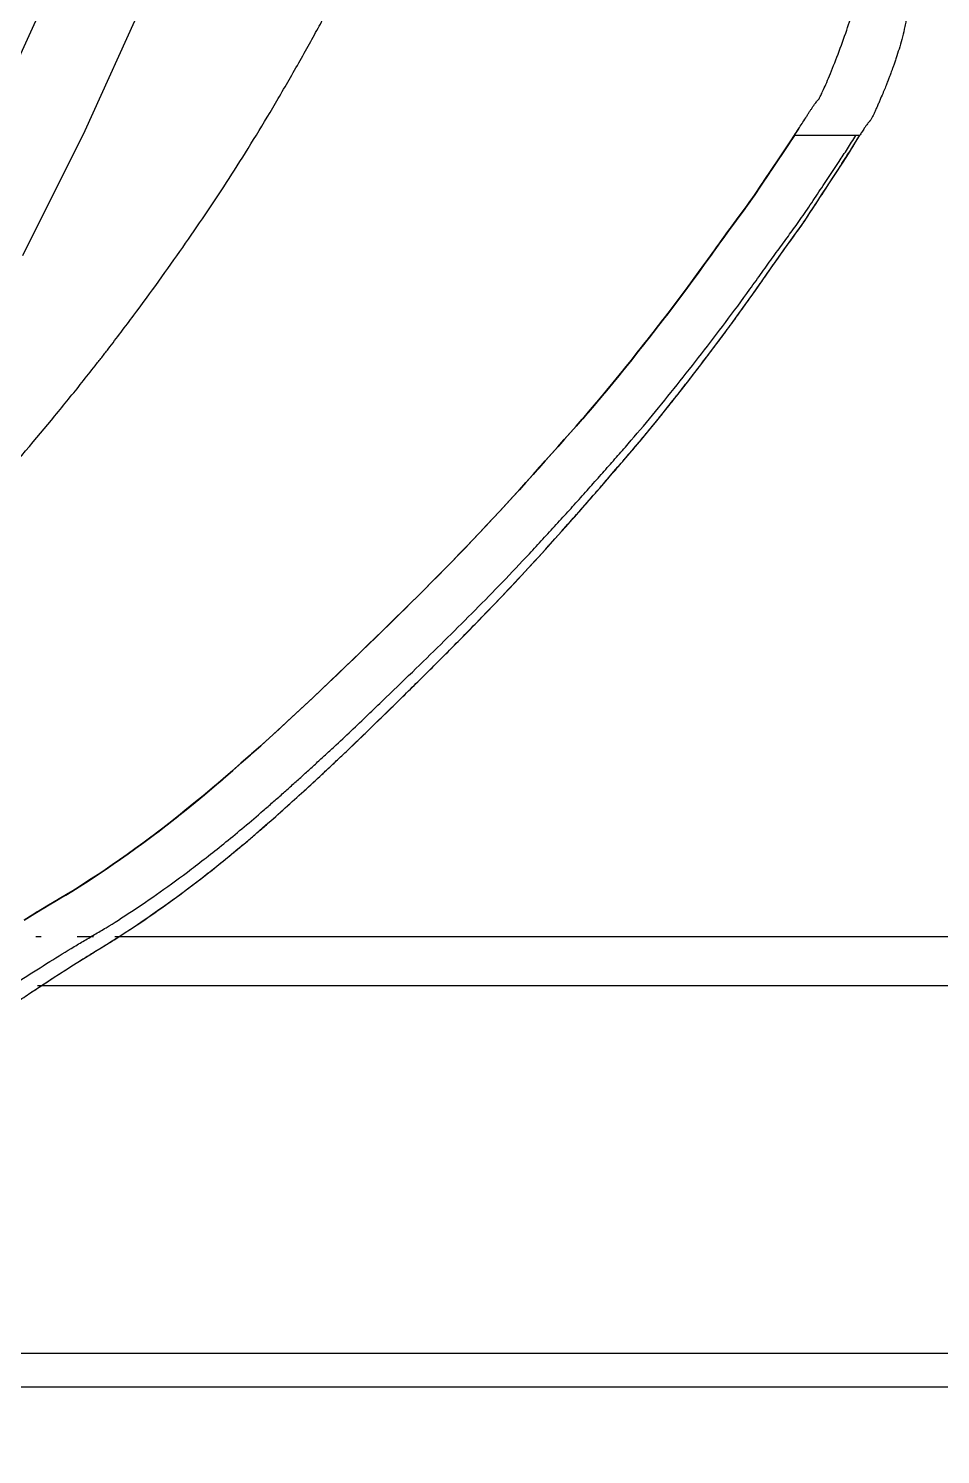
# Model space of a CAD drawing. Header units: metres. Extents: x -22 to 564, y 0 to 143.
# Drawn here: x 25.3682 to 25.4726, y 36.0318 to 36.1951 of the extents above; entities that cross this region are included whole.
import ezdxf
from ezdxf.xclip import XClip

# ---------------------------------------------------------------- set-up
doc = ezdxf.new("R2010")
doc.units = ezdxf.units.M
doc.header["$XCLIPFRAME"] = 2
doc.layers.add('XREF  PB CONJ$0$PARQUE', color=251, linetype='Continuous')
doc.layers.add('XREF PB NEURO-ONCOLOGIA$0$EQUIPO', color=8, linetype='Continuous')

# ---------------------------------------------------------------- blocks, each defined once
blk = doc.blocks.new('*U218')
for p, q in [((-1140.13, -171.68), (-1133.55, -157.09)), ((-1059.01, -172.32), (-1058.38, -171.34)), ((-1147.28, -185.99), (-1140.13, -171.68)), ((-1059.63, -173.26), (-1059.01, -172.32)), ((-1059.01, -172.32), (-1059.63, -173.26)), ((-1059.59, -173.19), (-1058.96, -172.25)), ((-1058.96, -172.25), (-1059.59, -173.19)), ((-1058.11, -172.25), (-1058.96, -172.25)), ((-1051.92, -172.25), (-1058.67, -172.25)), ((-1051.49, -172.25), (-1052.48, -172.25)), ((-1052.16, -173.33), (-1051.52, -172.3)), ((-1060.88, -175.13), (-1060.25, -174.19)), ((-1060.25, -174.19), (-1060.88, -175.13)), ((-1060.83, -175.05), (-1060.2, -174.12)), ((-1060.2, -174.12), (-1060.83, -175.05)), ((-1060.25, -174.19), (-1059.63, -173.26)), ((-1059.63, -173.26), (-1060.25, -174.19)), ((-1060.2, -174.12), (-1059.59, -173.19)), ((-1059.59, -173.19), (-1060.2, -174.12)), ((-1053.39, -175.29), (-1052.78, -174.33)), ((-1052.78, -174.33), (-1052.16, -173.33)), ((-1062.17, -177.06), (-1061.51, -176.08)), ((-1061.51, -176.08), (-1062.17, -177.06)), ((-1062.11, -176.98), (-1061.46, -176)), ((-1061.46, -176), (-1062.11, -176.98)), ((-1061.51, -176.08), (-1060.88, -175.13)), ((-1060.88, -175.13), (-1061.51, -176.08)), ((-1061.46, -176), (-1060.83, -175.05)), ((-1060.83, -175.05), (-1061.46, -176)), ((-1054.6, -177.14), (-1054, -176.21)), ((-1054, -176.21), (-1053.39, -175.29)), ((-1062.83, -178.06), (-1062.17, -177.06)), ((-1062.17, -177.06), (-1062.83, -178.06)), ((-1062.78, -177.97), (-1062.11, -176.98)), ((-1062.11, -176.98), (-1062.78, -177.97)), ((-1055.21, -178.08), (-1054.6, -177.14)), ((-1064.12, -179.92), (-1063.49, -179.03)), ((-1063.49, -179.03), (-1064.12, -179.92)), ((-1064.07, -179.84), (-1063.44, -178.95)), ((-1063.44, -178.95), (-1064.07, -179.84)), ((-1063.49, -179.03), (-1062.83, -178.06)), ((-1062.83, -178.06), (-1063.49, -179.03)), ((-1063.44, -178.95), (-1062.78, -177.97)), ((-1062.78, -177.97), (-1063.44, -178.95)), ((-1056.48, -180.04), (-1055.84, -179.04)), ((-1055.84, -179.04), (-1055.21, -178.08)), ((-1065.32, -181.55), (-1064.72, -180.74)), ((-1064.72, -180.74), (-1065.32, -181.55)), ((-1065.27, -181.48), (-1064.67, -180.67)), ((-1064.67, -180.67), (-1065.27, -181.48)), ((-1064.72, -180.74), (-1064.12, -179.92)), ((-1064.12, -179.92), (-1064.72, -180.74)), ((-1064.67, -180.67), (-1064.07, -179.84)), ((-1064.07, -179.84), (-1064.67, -180.67)), ((-1057.78, -182), (-1057.14, -181.04)), ((-1057.14, -181.04), (-1056.48, -180.04)), ((-1066.56, -183.25), (-1065.93, -182.38)), ((-1065.93, -182.38), (-1066.56, -183.25)), ((-1066.51, -183.17), (-1065.88, -182.31)), ((-1065.88, -182.31), (-1066.51, -183.17)), ((-1065.93, -182.38), (-1065.32, -181.55)), ((-1065.32, -181.55), (-1065.93, -182.38)), ((-1065.88, -182.31), (-1065.27, -181.48)), ((-1065.27, -181.48), (-1065.88, -182.31)), ((-1058.38, -182.87), (-1057.78, -182)), ((-1067.88, -185.07), (-1067.21, -184.15)), ((-1067.21, -184.15), (-1067.88, -185.07)), ((-1067.82, -184.99), (-1067.15, -184.07)), ((-1067.15, -184.07), (-1067.82, -184.99)), ((-1067.21, -184.15), (-1066.56, -183.25)), ((-1066.56, -183.25), (-1067.21, -184.15)), ((-1067.15, -184.07), (-1066.51, -183.17)), ((-1066.51, -183.17), (-1067.15, -184.07)), ((-1059.55, -184.51), (-1058.97, -183.69)), ((-1058.97, -183.69), (-1058.38, -182.87)), ((-1069.27, -187.01), (-1068.56, -186.02)), ((-1068.56, -186.02), (-1069.27, -187.01)), ((-1069.21, -186.92), (-1068.5, -185.94)), ((-1068.5, -185.94), (-1069.21, -186.92)), ((-1068.56, -186.02), (-1067.88, -185.07)), ((-1067.88, -185.07), (-1068.56, -186.02)), ((-1068.5, -185.94), (-1067.82, -184.99)), ((-1067.82, -184.99), (-1068.5, -185.94)), ((-1060.77, -186.22), (-1060.15, -185.35)), ((-1060.15, -185.35), (-1059.55, -184.51)), ((-1069.98, -187.99), (-1069.27, -187.01)), ((-1069.27, -187.01), (-1069.98, -187.99)), ((-1069.92, -187.9), (-1069.21, -186.92)), ((-1069.21, -186.92), (-1069.92, -187.9)), ((-1062.06, -188.05), (-1061.41, -187.12)), ((-1061.41, -187.12), (-1060.77, -186.22)), ((-1071.38, -189.9), (-1070.68, -188.95)), ((-1070.68, -188.95), (-1071.38, -189.9)), ((-1071.32, -189.81), (-1070.62, -188.86)), ((-1070.62, -188.86), (-1071.32, -189.81)), ((-1070.68, -188.95), (-1069.98, -187.99)), ((-1069.98, -187.99), (-1070.68, -188.95)), ((-1070.62, -188.86), (-1069.92, -187.9)), ((-1069.92, -187.9), (-1070.62, -188.86)), ((-1063.42, -190), (-1062.73, -189.01)), ((-1062.73, -189.01), (-1062.06, -188.05)), ((-1072.77, -191.74), (-1072.08, -190.83)), ((-1072.08, -190.83), (-1072.77, -191.74)), ((-1072.71, -191.66), (-1072.02, -190.74)), ((-1072.02, -190.74), (-1072.71, -191.66)), ((-1072.08, -190.83), (-1071.38, -189.9)), ((-1071.38, -189.9), (-1072.08, -190.83)), ((-1072.02, -190.74), (-1071.32, -189.81)), ((-1071.32, -189.81), (-1072.02, -190.74)), ((-1064.81, -191.94), (-1064.12, -190.98)), ((-1064.12, -190.98), (-1063.42, -190)), ((-1074.16, -193.55), (-1073.46, -192.65)), ((-1073.46, -192.65), (-1074.16, -193.55)), ((-1074.09, -193.47), (-1073.4, -192.57)), ((-1073.4, -192.57), (-1074.09, -193.47)), ((-1073.46, -192.65), (-1072.77, -191.74)), ((-1072.77, -191.74), (-1073.46, -192.65)), ((-1073.4, -192.57), (-1072.71, -191.66)), ((-1072.71, -191.66), (-1073.4, -192.57)), ((-1065.49, -192.89), (-1064.81, -191.94)), ((-1074.85, -194.44), (-1074.16, -193.55)), ((-1074.16, -193.55), (-1074.85, -194.44)), ((-1074.78, -194.36), (-1074.09, -193.47)), ((-1074.09, -193.47), (-1074.78, -194.36)), ((-1066.85, -194.74), (-1066.17, -193.82)), ((-1066.17, -193.82), (-1065.49, -192.89)), ((-1076.24, -196.22), (-1075.54, -195.33)), ((-1075.54, -195.33), (-1076.24, -196.22)), ((-1076.18, -196.14), (-1075.48, -195.25)), ((-1075.48, -195.25), (-1076.18, -196.14)), ((-1075.54, -195.33), (-1074.85, -194.44)), ((-1074.85, -194.44), (-1075.54, -195.33)), ((-1075.48, -195.25), (-1074.78, -194.36)), ((-1074.78, -194.36), (-1075.48, -195.25)), ((-1068.2, -196.55), (-1067.53, -195.65)), ((-1067.53, -195.65), (-1066.85, -194.74)), ((-1077.65, -198), (-1076.94, -197.11)), ((-1076.94, -197.11), (-1077.65, -198)), ((-1077.58, -197.92), (-1076.88, -197.03)), ((-1076.88, -197.03), (-1077.58, -197.92)), ((-1076.94, -197.11), (-1076.24, -196.22)), ((-1076.24, -196.22), (-1076.94, -197.11)), ((-1076.88, -197.03), (-1076.18, -196.14)), ((-1076.18, -196.14), (-1076.88, -197.03)), ((-1069.56, -198.34), (-1068.88, -197.45)), ((-1068.88, -197.45), (-1068.2, -196.55)), ((-1079.06, -199.76), (-1078.36, -198.88)), ((-1078.36, -198.88), (-1079.06, -199.76)), ((-1079, -199.67), (-1078.29, -198.8)), ((-1078.29, -198.8), (-1079, -199.67)), ((-1078.36, -198.88), (-1077.65, -198)), ((-1077.65, -198), (-1078.36, -198.88)), ((-1078.29, -198.8), (-1077.58, -197.92)), ((-1077.58, -197.92), (-1078.29, -198.8)), ((-1070.24, -199.23), (-1069.56, -198.34)), ((-1080.48, -201.48), (-1079.77, -200.63)), ((-1079.77, -200.63), (-1080.48, -201.48)), ((-1080.41, -201.4), (-1079.71, -200.54)), ((-1079.71, -200.54), (-1080.41, -201.4)), ((-1079.77, -200.63), (-1079.06, -199.76)), ((-1079.06, -199.76), (-1079.77, -200.63)), ((-1079.71, -200.54), (-1079, -199.67)), ((-1079, -199.67), (-1079.71, -200.54)), ((-1071.62, -201.02), (-1070.93, -200.13)), ((-1070.93, -200.13), (-1070.24, -199.23)), ((-1081.88, -203.15), (-1081.19, -202.33)), ((-1081.19, -202.33), (-1081.88, -203.15)), ((-1081.82, -203.07), (-1081.12, -202.24)), ((-1081.12, -202.24), (-1081.82, -203.07)), ((-1081.19, -202.33), (-1080.48, -201.48)), ((-1080.48, -201.48), (-1081.19, -202.33)), ((-1081.12, -202.24), (-1080.41, -201.4)), ((-1080.41, -201.4), (-1081.12, -202.24)), ((-1073.01, -202.79), (-1072.31, -201.91)), ((-1072.31, -201.91), (-1071.62, -201.02)), ((-1083.26, -204.74), (-1082.57, -203.96)), ((-1082.57, -203.96), (-1083.26, -204.74)), ((-1083.19, -204.67), (-1082.51, -203.88)), ((-1082.51, -203.88), (-1083.19, -204.67)), ((-1082.57, -203.96), (-1081.88, -203.15)), ((-1081.88, -203.15), (-1082.57, -203.96)), ((-1082.51, -203.88), (-1081.82, -203.07)), ((-1081.82, -203.07), (-1082.51, -203.88)), ((-1074.4, -204.53), (-1073.71, -203.66)), ((-1073.71, -203.66), (-1073.01, -202.79)), ((-1084.63, -206.3), (-1083.94, -205.52)), ((-1083.94, -205.52), (-1084.63, -206.3)), ((-1084.56, -206.23), (-1083.87, -205.44)), ((-1083.87, -205.44), (-1084.56, -206.23)), ((-1083.94, -205.52), (-1083.26, -204.74)), ((-1083.26, -204.74), (-1083.94, -205.52)), ((-1083.87, -205.44), (-1083.19, -204.67)), ((-1083.19, -204.67), (-1083.87, -205.44)), ((-1075.78, -206.23), (-1075.09, -205.39)), ((-1075.09, -205.39), (-1074.4, -204.53)), ((-1086.03, -207.89), (-1085.33, -207.09)), ((-1085.33, -207.09), (-1086.03, -207.89)), ((-1085.96, -207.81), (-1085.26, -207.01)), ((-1085.26, -207.01), (-1085.96, -207.81)), ((-1085.33, -207.09), (-1084.63, -206.3)), ((-1084.63, -206.3), (-1085.33, -207.09)), ((-1085.26, -207.01), (-1084.56, -206.23)), ((-1084.56, -206.23), (-1085.26, -207.01)), ((-1077.13, -207.84), (-1076.46, -207.04)), ((-1076.46, -207.04), (-1075.78, -206.23)), ((-1087.47, -209.51), (-1086.75, -208.7)), ((-1086.75, -208.7), (-1087.47, -209.51)), ((-1087.4, -209.43), (-1086.67, -208.62)), ((-1086.67, -208.62), (-1087.4, -209.43)), ((-1086.75, -208.7), (-1086.03, -207.89)), ((-1086.03, -207.89), (-1086.75, -208.7)), ((-1086.67, -208.62), (-1085.96, -207.81)), ((-1085.96, -207.81), (-1086.67, -208.62)), ((-1078.47, -209.41), (-1077.8, -208.63)), ((-1077.8, -208.63), (-1077.13, -207.84)), ((-1088.94, -211.14), (-1088.2, -210.32)), ((-1088.2, -210.32), (-1088.94, -211.14)), ((-1088.86, -211.06), (-1088.12, -210.24)), ((-1088.12, -210.24), (-1088.86, -211.06)), ((-1088.2, -210.32), (-1087.47, -209.51)), ((-1087.47, -209.51), (-1088.2, -210.32)), ((-1088.12, -210.24), (-1087.4, -209.43)), ((-1087.4, -209.43), (-1088.12, -210.24)), ((-1079.84, -211), (-1079.15, -210.2)), ((-1079.15, -210.2), (-1078.47, -209.41)), ((-1090.43, -212.8), (-1089.68, -211.97)), ((-1089.68, -211.97), (-1090.43, -212.8)), ((-1090.35, -212.71), (-1089.6, -211.88)), ((-1089.6, -211.88), (-1090.35, -212.71)), ((-1089.68, -211.97), (-1088.94, -211.14)), ((-1088.94, -211.14), (-1089.68, -211.97)), ((-1089.6, -211.88), (-1088.86, -211.06)), ((-1088.86, -211.06), (-1089.6, -211.88)), ((-1081.24, -212.62), (-1080.54, -211.81)), ((-1080.54, -211.81), (-1079.84, -211)), ((-1091.95, -214.46), (-1091.19, -213.63)), ((-1091.19, -213.63), (-1091.95, -214.46)), ((-1091.87, -214.38), (-1091.11, -213.54)), ((-1091.11, -213.54), (-1091.87, -214.38)), ((-1091.19, -213.63), (-1090.43, -212.8)), ((-1090.43, -212.8), (-1091.19, -213.63)), ((-1091.11, -213.54), (-1090.35, -212.71)), ((-1090.35, -212.71), (-1091.11, -213.54)), ((-1082.68, -214.27), (-1081.96, -213.44)), ((-1081.96, -213.44), (-1081.24, -212.62)), ((-1093.5, -216.14), (-1092.72, -215.3)), ((-1092.72, -215.3), (-1093.5, -216.14)), ((-1093.42, -216.05), (-1092.64, -215.21)), ((-1092.64, -215.21), (-1093.42, -216.05)), ((-1092.72, -215.3), (-1091.95, -214.46)), ((-1091.95, -214.46), (-1092.72, -215.3)), ((-1092.64, -215.21), (-1091.87, -214.38)), ((-1091.87, -214.38), (-1092.64, -215.21)), ((-1084.14, -215.93), (-1083.4, -215.09)), ((-1083.4, -215.09), (-1082.68, -214.27)), ((-1095.06, -217.8), (-1094.28, -216.97)), ((-1094.28, -216.97), (-1095.06, -217.8)), ((-1094.97, -217.71), (-1094.19, -216.88)), ((-1094.19, -216.88), (-1094.97, -217.71)), ((-1094.28, -216.97), (-1093.5, -216.14)), ((-1093.5, -216.14), (-1094.28, -216.97)), ((-1094.19, -216.88), (-1093.42, -216.05)), ((-1093.42, -216.05), (-1094.19, -216.88)), ((-1085.62, -217.6), (-1084.88, -216.76)), ((-1084.88, -216.76), (-1084.14, -215.93)), ((-1096.61, -219.44), (-1095.83, -218.62)), ((-1095.83, -218.62), (-1096.61, -219.44)), ((-1096.53, -219.35), (-1095.75, -218.53)), ((-1095.75, -218.53), (-1096.53, -219.35)), ((-1095.83, -218.62), (-1095.06, -217.8)), ((-1095.06, -217.8), (-1095.83, -218.62)), ((-1095.75, -218.53), (-1094.97, -217.71)), ((-1094.97, -217.71), (-1095.75, -218.53)), ((-1087.14, -219.29), (-1086.38, -218.44)), ((-1086.38, -218.44), (-1085.62, -217.6)), ((-1098.17, -221.05), (-1097.39, -220.25)), ((-1097.39, -220.25), (-1098.17, -221.05)), ((-1098.09, -220.97), (-1097.31, -220.16)), ((-1097.31, -220.16), (-1098.09, -220.97)), ((-1097.39, -220.25), (-1096.61, -219.44)), ((-1096.61, -219.44), (-1097.39, -220.25)), ((-1097.31, -220.16), (-1096.53, -219.35)), ((-1096.53, -219.35), (-1097.31, -220.16)), ((-1088.66, -220.97), (-1087.9, -220.13)), ((-1087.9, -220.13), (-1087.14, -219.29)), ((-1099.74, -222.65), (-1098.95, -221.85)), ((-1098.95, -221.85), (-1099.74, -222.65)), ((-1099.65, -222.56), (-1098.87, -221.76)), ((-1098.87, -221.76), (-1099.65, -222.56)), ((-1098.95, -221.85), (-1098.17, -221.05)), ((-1098.17, -221.05), (-1098.95, -221.85)), ((-1098.87, -221.76), (-1098.09, -220.97)), ((-1098.09, -220.97), (-1098.87, -221.76)), ((-1090.19, -222.63), (-1089.43, -221.8)), ((-1089.43, -221.8), (-1088.66, -220.97)), ((-1101.31, -224.23), (-1100.52, -223.44)), ((-1100.52, -223.44), (-1101.31, -224.23)), ((-1101.22, -224.15), (-1100.44, -223.35)), ((-1100.44, -223.35), (-1101.22, -224.15)), ((-1100.52, -223.44), (-1099.74, -222.65)), ((-1099.74, -222.65), (-1100.52, -223.44)), ((-1100.44, -223.35), (-1099.65, -222.56)), ((-1099.65, -222.56), (-1100.44, -223.35)), ((-1091.72, -224.26), (-1090.96, -223.45)), ((-1090.96, -223.45), (-1090.19, -222.63)), ((-1102.9, -225.81), (-1102.1, -225.02)), ((-1102.1, -225.02), (-1102.9, -225.81)), ((-1102.81, -225.73), (-1102.01, -224.94)), ((-1102.01, -224.94), (-1102.81, -225.73)), ((-1102.1, -225.02), (-1101.31, -224.23)), ((-1101.31, -224.23), (-1102.1, -225.02)), ((-1102.01, -224.94), (-1101.22, -224.15)), ((-1101.22, -224.15), (-1102.01, -224.94)), ((-1093.26, -225.87), (-1092.49, -225.07)), ((-1092.49, -225.07), (-1091.72, -224.26)), ((-1104.5, -227.39), (-1103.69, -226.6)), ((-1103.69, -226.6), (-1104.5, -227.39)), ((-1104.41, -227.3), (-1103.6, -226.51)), ((-1103.6, -226.51), (-1104.41, -227.3)), ((-1103.69, -226.6), (-1102.9, -225.81)), ((-1102.9, -225.81), (-1103.69, -226.6)), ((-1103.6, -226.51), (-1102.81, -225.73)), ((-1102.81, -225.73), (-1103.6, -226.51)), ((-1094.8, -227.47), (-1094.03, -226.67)), ((-1094.03, -226.67), (-1093.26, -225.87)), ((-1106.12, -228.97), (-1105.3, -228.18)), ((-1105.3, -228.18), (-1106.12, -228.97)), ((-1106.02, -228.88), (-1105.21, -228.09)), ((-1105.21, -228.09), (-1106.02, -228.88)), ((-1105.3, -228.18), (-1104.5, -227.39)), ((-1104.5, -227.39), (-1105.3, -228.18)), ((-1105.21, -228.09), (-1104.41, -227.3)), ((-1104.41, -227.3), (-1105.21, -228.09)), ((-1096.35, -229.06), (-1095.57, -228.27)), ((-1095.57, -228.27), (-1094.8, -227.47)), ((-1107.78, -230.58), (-1106.94, -229.77)), ((-1106.94, -229.77), (-1107.78, -230.58)), ((-1107.68, -230.48), (-1106.84, -229.68)), ((-1106.84, -229.68), (-1107.68, -230.48)), ((-1106.94, -229.77), (-1106.12, -228.97)), ((-1106.12, -228.97), (-1106.94, -229.77)), ((-1106.84, -229.68), (-1106.02, -228.88)), ((-1106.02, -228.88), (-1106.84, -229.68)), ((-1097.91, -230.65), (-1097.13, -229.86)), ((-1097.13, -229.86), (-1096.35, -229.06)), ((-1109.51, -232.25), (-1108.63, -231.41)), ((-1108.63, -231.41), (-1109.51, -232.25)), ((-1109.4, -232.15), (-1108.53, -231.31)), ((-1108.53, -231.31), (-1109.4, -232.15)), ((-1108.63, -231.41), (-1107.78, -230.58)), ((-1107.78, -230.58), (-1108.63, -231.41)), ((-1108.53, -231.31), (-1107.68, -230.48)), ((-1107.68, -230.48), (-1108.53, -231.31)), ((-1099.49, -232.24), (-1098.7, -231.44)), ((-1098.7, -231.44), (-1097.91, -230.65)), ((-1111.31, -233.98), (-1110.4, -233.11)), ((-1110.4, -233.11), (-1111.31, -233.98)), ((-1111.2, -233.88), (-1110.29, -233.01)), ((-1110.29, -233.01), (-1111.2, -233.88)), ((-1110.4, -233.11), (-1109.51, -232.25)), ((-1109.51, -232.25), (-1110.4, -233.11)), ((-1110.29, -233.01), (-1109.4, -232.15)), ((-1109.4, -232.15), (-1110.29, -233.01)), ((-1101.1, -233.84), (-1100.29, -233.04)), ((-1100.29, -233.04), (-1099.49, -232.24)), ((-1113.17, -235.76), (-1112.23, -234.86)), ((-1112.23, -234.86), (-1113.17, -235.76)), ((-1113.06, -235.65), (-1112.12, -234.76)), ((-1112.12, -234.76), (-1113.06, -235.65)), ((-1112.23, -234.86), (-1111.31, -233.98)), ((-1111.31, -233.98), (-1112.23, -234.86)), ((-1112.12, -234.76), (-1111.2, -233.88)), ((-1111.2, -233.88), (-1112.12, -234.76)), ((-1102.76, -235.49), (-1101.92, -234.65)), ((-1101.92, -234.65), (-1101.1, -233.84)), ((-1115.1, -237.58), (-1114.13, -236.66)), ((-1114.13, -236.66), (-1115.1, -237.58)), ((-1114.98, -237.47), (-1114.01, -236.56)), ((-1114.01, -236.56), (-1114.98, -237.47)), ((-1114.13, -236.66), (-1113.17, -235.76)), ((-1113.17, -235.76), (-1114.13, -236.66)), ((-1114.01, -236.56), (-1113.06, -235.65)), ((-1113.06, -235.65), (-1114.01, -236.56)), ((-1104.5, -237.2), (-1103.62, -236.34)), ((-1103.62, -236.34), (-1102.76, -235.49)), ((-1116.09, -238.5), (-1115.1, -237.58)), ((-1115.1, -237.58), (-1116.09, -238.5)), ((-1115.97, -238.39), (-1114.98, -237.47)), ((-1114.98, -237.47), (-1115.97, -238.39)), ((-1106.31, -238.97), (-1105.39, -238.08)), ((-1105.39, -238.08), (-1104.5, -237.2)), ((-1118.1, -240.35), (-1117.09, -239.42)), ((-1117.09, -239.42), (-1118.1, -240.35)), ((-1117.98, -240.24), (-1116.96, -239.31)), ((-1116.96, -239.31), (-1117.98, -240.24)), ((-1117.09, -239.42), (-1116.09, -238.5)), ((-1116.09, -238.5), (-1117.09, -239.42)), ((-1116.96, -239.31), (-1115.97, -238.39)), ((-1115.97, -238.39), (-1116.96, -239.31)), ((-1108.18, -240.79), (-1107.23, -239.88)), ((-1107.23, -239.88), (-1106.31, -238.97)), ((-1120.17, -242.23), (-1119.13, -241.29)), ((-1119.13, -241.29), (-1120.17, -242.23)), ((-1120.04, -242.11), (-1119, -241.17)), ((-1119, -241.17), (-1120.04, -242.11)), ((-1119.13, -241.29), (-1118.1, -240.35)), ((-1118.1, -240.35), (-1119.13, -241.29)), ((-1119, -241.17), (-1117.98, -240.24)), ((-1117.98, -240.24), (-1119, -241.17)), ((-1109.13, -241.71), (-1108.18, -240.79)), ((-1122.3, -244.12), (-1121.23, -243.17)), ((-1121.23, -243.17), (-1122.3, -244.12)), ((-1122.16, -244), (-1121.1, -243.06)), ((-1121.1, -243.06), (-1122.16, -244)), ((-1121.23, -243.17), (-1120.17, -242.23)), ((-1120.17, -242.23), (-1121.23, -243.17)), ((-1121.1, -243.06), (-1120.04, -242.11)), ((-1120.04, -242.11), (-1121.1, -243.06)), ((-1111.1, -243.58), (-1110.11, -242.65)), ((-1110.11, -242.65), (-1109.13, -241.71)), ((-1123.38, -245.07), (-1122.3, -244.12)), ((-1122.3, -244.12), (-1123.38, -245.07)), ((-1123.24, -244.95), (-1122.16, -244)), ((-1122.16, -244), (-1123.24, -244.95)), ((-1113.11, -245.47), (-1112.1, -244.53)), ((-1112.1, -244.53), (-1111.1, -243.58)), ((-1125.55, -246.94), (-1124.47, -246.01)), ((-1124.47, -246.01), (-1125.55, -246.94)), ((-1125.42, -246.83), (-1124.33, -245.9)), ((-1124.33, -245.9), (-1125.42, -246.83)), ((-1124.47, -246.01), (-1123.38, -245.07)), ((-1123.38, -245.07), (-1124.47, -246.01)), ((-1124.33, -245.9), (-1123.24, -244.95)), ((-1123.24, -244.95), (-1124.33, -245.9)), ((-1115.19, -247.39), (-1114.14, -246.43)), ((-1114.14, -246.43), (-1113.11, -245.47)), ((-1127.68, -248.71), (-1126.62, -247.84)), ((-1126.62, -247.84), (-1127.68, -248.71)), ((-1127.55, -248.61), (-1126.49, -247.73)), ((-1126.49, -247.73), (-1127.55, -248.61)), ((-1126.62, -247.84), (-1125.55, -246.94)), ((-1125.55, -246.94), (-1126.62, -247.84)), ((-1126.49, -247.73), (-1125.42, -246.83)), ((-1125.42, -246.83), (-1126.49, -247.73)), ((-1116.24, -248.35), (-1115.19, -247.39)), ((-1129.72, -250.36), (-1128.71, -249.55)), ((-1128.71, -249.55), (-1129.72, -250.36)), ((-1129.6, -250.26), (-1128.58, -249.45)), ((-1128.58, -249.45), (-1129.6, -250.26)), ((-1128.71, -249.55), (-1127.68, -248.71)), ((-1127.68, -248.71), (-1128.71, -249.55)), ((-1128.58, -249.45), (-1127.55, -248.61)), ((-1127.55, -248.61), (-1128.58, -249.45)), ((-1118.4, -250.28), (-1117.31, -249.31)), ((-1117.31, -249.31), (-1116.24, -248.35)), ((-1131.68, -251.88), (-1130.71, -251.13)), ((-1130.71, -251.13), (-1131.68, -251.88)), ((-1131.56, -251.78), (-1130.59, -251.04)), ((-1130.59, -251.04), (-1131.56, -251.78)), ((-1130.71, -251.13), (-1129.72, -250.36)), ((-1129.72, -250.36), (-1130.71, -251.13)), ((-1130.59, -251.04), (-1129.6, -250.26)), ((-1129.6, -250.26), (-1130.59, -251.04)), ((-1120.55, -252.16), (-1119.48, -251.23)), ((-1119.48, -251.23), (-1118.4, -250.28)), ((-1133.54, -253.27), (-1132.62, -252.59)), ((-1132.62, -252.59), (-1133.54, -253.27)), ((-1133.43, -253.19), (-1132.5, -252.5)), ((-1132.5, -252.5), (-1133.43, -253.19)), ((-1132.62, -252.59), (-1131.68, -251.88)), ((-1131.68, -251.88), (-1132.62, -252.59)), ((-1132.5, -252.5), (-1131.56, -251.78)), ((-1131.56, -251.78), (-1132.5, -252.5)), ((-1121.61, -253.07), (-1120.55, -252.16)), ((-1136.19, -255.17), (-1135.33, -254.56)), ((-1135.33, -254.56), (-1136.19, -255.17)), ((-1136.08, -255.09), (-1135.21, -254.48)), ((-1135.21, -254.48), (-1136.08, -255.09)), ((-1135.33, -254.56), (-1134.45, -253.93)), ((-1134.45, -253.93), (-1135.33, -254.56)), ((-1135.21, -254.48), (-1134.33, -253.85)), ((-1134.33, -253.85), (-1135.21, -254.48)), ((-1134.45, -253.93), (-1133.54, -253.27)), ((-1133.54, -253.27), (-1134.45, -253.93)), ((-1134.33, -253.85), (-1133.43, -253.19)), ((-1133.43, -253.19), (-1134.33, -253.85)), ((-1123.67, -254.78), (-1122.65, -253.94)), ((-1122.65, -253.94), (-1121.61, -253.07)), ((-1138.66, -256.86), (-1137.85, -256.32)), ((-1137.85, -256.32), (-1138.66, -256.86)), ((-1138.55, -256.79), (-1137.75, -256.24)), ((-1137.75, -256.24), (-1138.55, -256.79)), ((-1137.85, -256.32), (-1137.03, -255.76)), ((-1137.03, -255.76), (-1137.85, -256.32)), ((-1137.75, -256.24), (-1136.92, -255.68)), ((-1136.92, -255.68), (-1137.75, -256.24)), ((-1137.03, -255.76), (-1136.19, -255.17)), ((-1136.19, -255.17), (-1137.03, -255.76)), ((-1136.92, -255.68), (-1136.08, -255.09)), ((-1136.08, -255.09), (-1136.92, -255.68)), ((-1125.64, -256.37), (-1124.67, -255.59)), ((-1124.67, -255.59), (-1123.67, -254.78)), ((-1140.94, -258.34), (-1140.2, -257.87)), ((-1140.2, -257.87), (-1140.94, -258.34)), ((-1140.84, -258.28), (-1140.1, -257.8)), ((-1140.1, -257.8), (-1140.84, -258.28)), ((-1140.2, -257.87), (-1139.44, -257.37)), ((-1139.44, -257.37), (-1140.2, -257.87)), ((-1140.1, -257.8), (-1139.34, -257.31)), ((-1139.34, -257.31), (-1140.1, -257.8)), ((-1139.44, -257.37), (-1138.66, -256.86)), ((-1138.66, -256.86), (-1139.44, -257.37)), ((-1139.34, -257.31), (-1138.55, -256.79)), ((-1138.55, -256.79), (-1139.34, -257.31)), ((-1128.42, -258.51), (-1127.52, -257.83)), ((-1127.52, -257.83), (-1126.59, -257.11)), ((-1126.59, -257.11), (-1125.64, -256.37)), ((-1143.59, -259.94), (-1142.93, -259.55)), ((-1142.93, -259.55), (-1143.59, -259.94)), ((-1143.02, -259.61), (-1142.35, -259.21)), ((-1142.35, -259.21), (-1143.02, -259.61)), ((-1142.93, -259.55), (-1142.26, -259.15)), ((-1142.26, -259.15), (-1142.93, -259.55)), ((-1142.35, -259.21), (-1141.66, -258.79)), ((-1141.66, -258.79), (-1142.35, -259.21)), ((-1142.26, -259.15), (-1141.56, -258.73)), ((-1141.56, -258.73), (-1142.26, -259.15)), ((-1141.66, -258.79), (-1140.94, -258.34)), ((-1140.94, -258.34), (-1141.66, -258.79)), ((-1141.56, -258.73), (-1140.84, -258.28)), ((-1140.84, -258.28), (-1141.56, -258.73)), ((-1130.17, -259.81), (-1129.31, -259.17)), ((-1129.31, -259.17), (-1128.42, -258.51)), ((-1146.41, -261.64), (-1145.71, -261.21)), ((-1145.71, -261.21), (-1146.41, -261.64)), ((-1146.31, -261.58), (-1145.62, -261.15)), ((-1145.62, -261.15), (-1146.31, -261.58)), ((-1145.71, -261.21), (-1145.02, -260.8)), ((-1145.02, -260.8), (-1145.71, -261.21)), ((-1145.62, -261.15), (-1144.93, -260.74)), ((-1144.93, -260.74), (-1145.62, -261.15)), ((-1145.02, -260.8), (-1144.35, -260.39)), ((-1144.35, -260.39), (-1145.02, -260.8)), ((-1144.93, -260.74), (-1144.26, -260.34)), ((-1144.26, -260.34), (-1144.93, -260.74)), ((-1144.35, -260.39), (-1143.68, -260)), ((-1143.68, -260), (-1144.35, -260.39)), ((-1144.26, -260.34), (-1143.59, -259.94)), ((-1143.59, -259.94), (-1144.26, -260.34)), ((-1143.68, -260), (-1143.02, -259.61)), ((-1143.02, -259.61), (-1143.68, -260)), ((-1132.65, -261.57), (-1131.84, -261)), ((-1131.84, -261), (-1131.02, -260.42)), ((-1131.02, -260.42), (-1130.17, -259.81)), ((-1147.12, -262.08), (-1146.41, -261.64)), ((-1146.41, -261.64), (-1147.12, -262.08)), ((-1147.02, -262.01), (-1146.31, -261.58)), ((-1146.31, -261.58), (-1147.02, -262.01)), ((-1134.94, -263.12), (-1134.19, -262.63)), ((-1134.19, -262.63), (-1133.43, -262.11)), ((-1133.43, -262.11), (-1132.65, -261.57)), ((-1145.16, -264), (-1145.8, -264)), ((-1139.19, -264), (-1141.06, -264)), ((-1137.68, -264.86), (-1137.03, -264.46)), ((-1137.03, -264.46), (-1136.36, -264.04)), ((-599.17, -264), (-1136.74, -264)), ((-1136.36, -264.04), (-1135.66, -263.59)), ((-1135.66, -263.59), (-1134.94, -263.12)), ((-1140.28, -266.46), (-1139.62, -266.05)), ((-1139.62, -266.05), (-1138.96, -265.64)), ((-1138.96, -265.64), (-1138.32, -265.25)), ((-1138.32, -265.25), (-1137.68, -264.86)), ((-1142.35, -267.77), (-1141.65, -267.32)), ((-1141.65, -267.32), (-1140.96, -266.88)), ((-1140.96, -266.88), (-1140.28, -266.46)), ((-1145.28, -269.68), (-1144.53, -269.18)), ((-1144.53, -269.18), (-1143.79, -268.7)), ((-1143.79, -268.7), (-1143.06, -268.23)), ((-1143.06, -268.23), (-1142.35, -267.77)), ((-1146.84, -270.7), (-1146.05, -270.18)), ((-1146.05, -270.18), (-1145.28, -269.68)), ((-1145.61, -269.58), (-599.17, -269.58)), ((-599.17, -311.72), (-1234.37, -311.72)), ((-1247.57, -315.54), (-599.17, -315.54))]:
    blk.add_line(p, q)
blk.add_ellipse((-1501.84, 0), major_axis=(0, 390), ratio=0.999962, start_param=4.18879, end_param=5.235988)
for points, knots in [([(-1058.38, -171.34), (-1058.25, -171.14), (-1057.98, -170.72), (-1057.63, -170.17), (-1057.36, -169.73), (-1057.16, -169.43), (-1057, -169.19), (-1056.88, -169), (-1056.79, -168.87), (-1056.7, -168.74), (-1056.58, -168.57), (-1056.46, -168.41), (-1056.35, -168.27), (-1056.27, -168.19), (-1056.21, -168.13), (-1056.14, -168.06), (-1056.01, -167.82), (-1055.7, -167.18), (-1055.1, -165.82), (-1054.09, -163.33), (-1053.05, -160.48), (-1052.37, -158.38), (-1051.98, -156.99), (-1051.68, -155.8), (-1051.49, -154.68), (-1051.64, -153.77), (-1052.11, -153.11), (-1052.57, -152.62), (-1052.87, -152.17), (-1053.09, -151.77), (-1053.27, -151.35), (-1053.4, -151), (-1053.48, -150.77), (-1053.53, -150.6), (-1053.59, -150.41), (-1053.67, -150.17), (-1053.82, -149.74), (-1054.07, -149.11), (-1054.42, -148.35), (-1054.81, -147.59), (-1055.2, -146.82), (-1055.59, -146.06), (-1055.92, -145.33), (-1056.26, -144.37), (-1056.54, -143.23), (-1056.8, -141.89), (-1057.13, -140.77), (-1057.55, -139.85), (-1058.31, -138.46), (-1060.01, -136.39), (-1062.9, -133.77), (-1065.26, -131.71), (-1067, -130.12), (-1068.25, -128.92), (-1069.47, -127.78), (-1070.67, -126.73), (-1071.87, -125.72), (-1073.06, -124.74), (-1074.26, -123.76), (-1075.26, -122.94), (-1076.06, -122.27), (-1076.66, -121.77), (-1077.17, -121.34), (-1077.52, -121.05), (-1077.73, -120.88), (-1077.88, -120.75), (-1078.03, -120.62), (-1078.24, -120.47), (-1078.6, -120.25), (-1079.12, -120.01), (-1079.75, -119.82), (-1080.58, -119.65), (-1081.63, -119.51), (-1082.86, -119.21), (-1084.08, -118.58), (-1085.28, -117.49), (-1086.29, -116.25), (-1087.13, -115.23), (-1087.79, -114.51), (-1088.45, -113.96), (-1089.13, -113.56), (-1089.81, -113.23), (-1090.5, -112.92), (-1091.19, -112.61), (-1092.12, -112.22), (-1093.77, -111.54), (-1096.17, -110.53), (-1098.15, -109.53), (-1099.15, -108.95)], [0, 0, 0, 0, 0.03125, 0.0625, 0.078125, 0.09375, 0.109375, 0.117188, 0.125, 0.132812, 0.140625, 0.15625, 0.164062, 0.171875, 0.179688, 0.1875, 0.195312, 0.203125, 0.21875, 0.234375, 0.25, 0.265625, 0.273438, 0.28125, 0.296875, 0.3125, 0.328125, 0.34375, 0.351562, 0.359375, 0.367188, 0.371094, 0.373047, 0.375, 0.376953, 0.378906, 0.382812, 0.390625, 0.398438, 0.40625, 0.414062, 0.421875, 0.429688, 0.4375, 0.453125, 0.46875, 0.484375, 0.492188, 0.5, 0.53125, 0.5625, 0.59375, 0.609375, 0.625, 0.640625, 0.65625, 0.671875, 0.6875, 0.703125, 0.71875, 0.726562, 0.734375, 0.742188, 0.746094, 0.748047, 0.75, 0.751953, 0.753906, 0.757812, 0.765625, 0.773438, 0.78125, 0.796875, 0.8125, 0.828125, 0.84375, 0.859375, 0.867188, 0.875, 0.882812, 0.890625, 0.898438, 0.90625, 0.914062, 0.921875, 0.9375, 0.96875, 1, 1, 1, 1]), ([(-1066.14, -124.61), (-1065.94, -124.76), (-1065.58, -125.02), (-1065.06, -125.44), (-1064.57, -125.86), (-1064.1, -126.31), (-1063.47, -126.9), (-1062.39, -127.95), (-1060.84, -129.48), (-1059.14, -131.11), (-1057.61, -132.5), (-1056.37, -133.61), (-1055.02, -134.76), (-1053.15, -136.31), (-1051.48, -137.87), (-1050.58, -139.35), (-1050.1, -140.48), (-1049.65, -141.65), (-1049.11, -142.92), (-1048.43, -144.3), (-1047.78, -145.7), (-1047.22, -147.13), (-1046.77, -148.57), (-1046.45, -150), (-1046.28, -151.42), (-1046.22, -152.82), (-1046.14, -154.24), (-1046.03, -155.68), (-1045.97, -157.11), (-1046.05, -158.25), (-1046.19, -159.12), (-1046.35, -159.96), (-1046.59, -160.97), (-1046.9, -162.09), (-1047.17, -162.96), (-1047.35, -163.53), (-1047.46, -163.84), (-1047.54, -164.07), (-1047.62, -164.28), (-1047.71, -164.54), (-1047.85, -164.93), (-1048.02, -165.37), (-1048.19, -165.81), (-1048.36, -166.26), (-1048.58, -166.79), (-1048.84, -167.44), (-1049.12, -168.08), (-1049.35, -168.63), (-1049.54, -169.06), (-1049.72, -169.45), (-1049.94, -169.92), (-1050.15, -170.36), (-1050.27, -170.54), (-1050.32, -170.59), (-1050.41, -170.67), (-1050.59, -170.9), (-1050.82, -171.22), (-1050.96, -171.42)], [0.3107903, 0.3107903, 0.3107903, 0.3107903, 0.3194444, 0.3263889, 0.3333333, 0.3402778, 0.3472222, 0.3611111, 0.3888889, 0.4166667, 0.4305556, 0.4444444, 0.4583333, 0.4722222, 0.5, 0.5138889, 0.5277778, 0.5416667, 0.5555556, 0.5694444, 0.5833333, 0.5972222, 0.6111111, 0.625, 0.6388889, 0.6527778, 0.6666667, 0.6805556, 0.6944444, 0.7083333, 0.7152778, 0.7222222, 0.7361111, 0.75, 0.7638889, 0.7708333, 0.7743056, 0.7777778, 0.78125, 0.7847222, 0.7916667, 0.8055556, 0.8194444, 0.8333333, 0.8472222, 0.8611111, 0.875, 0.8819444, 0.8888889, 0.8958333, 0.9027778, 0.9166667, 0.9305556, 0.9375, 0.9444444, 0.9722222, 1, 1, 1, 1]), ([(-1240.1, -278.81), (-1239.46, -278.51), (-1238.46, -278.03), (-1237.12, -277.37), (-1236.05, -276.85), (-1235, -276.32), (-1233.6, -275.61), (-1231.18, -274.36), (-1226.42, -271.83), (-1220.96, -268.77), (-1215.41, -265.48), (-1211.17, -262.89), (-1207.01, -260.24), (-1203.13, -257.69), (-1199.47, -255.23), (-1196.11, -252.92), (-1192.74, -250.53), (-1189.05, -247.77), (-1185.27, -244.78), (-1180.26, -240.58), (-1175.97, -236.83), (-1172.02, -233.35), (-1169.27, -230.95), (-1166.05, -228.06), (-1162.55, -224.82), (-1159.35, -221.74), (-1156.62, -218.98), (-1153.86, -216.1), (-1149.25, -211.09), (-1144.57, -205.57), (-1141, -201.16), (-1139.24, -198.93), (-1138.24, -197.65), (-1137.25, -196.38), (-1136.03, -194.77), (-1134.08, -192.19), (-1131.68, -188.91), (-1128.94, -185.04), (-1126.38, -181.29), (-1123.99, -177.7), (-1121.47, -173.74), (-1118.98, -169.64), (-1116.9, -166.08), (-1115.43, -163.47), (-1114.61, -162.02), (-1114.03, -160.97), (-1113.48, -159.96), (-1112.95, -159), (-1112.44, -158.09), (-1111.94, -157.17), (-1111.41, -156.17), (-1110.67, -154.76), (-1109.95, -153.34), (-1109.21, -151.88), (-1108.66, -150.76), (-1108.09, -149.62), (-1107.62, -148.66), (-1107.29, -147.98), (-1107.07, -147.54), (-1106.88, -147.17), (-1106.77, -146.97), (-1106.69, -146.83), (-1106.4, -146.19), (-1105.91, -145.05), (-1105.43, -143.81)], [-0.5775306, -0.5775306, -0.5775306, -0.5775306, -0.5714286, -0.5680272, -0.5646259, -0.5612245, -0.5578231, -0.5510204, -0.537415, -0.5102041, -0.4965986, -0.4829932, -0.4693878, -0.4557823, -0.4421769, -0.4285714, -0.414966, -0.4013605, -0.3877551, -0.3741497, -0.3469388, -0.3333333, -0.3197279, -0.3061224, -0.292517, -0.2789116, -0.2721088, -0.2653061, -0.2517007, -0.2244898, -0.2108844, -0.2040816, -0.2006803, -0.1972789, -0.1904762, -0.1836735, -0.170068, -0.1564626, -0.1428571, -0.1292517, -0.1156463, -0.1020408, -0.0884354, -0.0816327, -0.0782313, -0.0748299, -0.0714286, -0.0680272, -0.0646259, -0.0612245, -0.0578231, -0.0544218, -0.047619, -0.0442177, -0.0408163, -0.037415, -0.0340136, -0.0323129, -0.0306122, -0.0289116, -0.0272109, -0.0263605, -0.0255102, -0.0238095, -0.0238095, -0.0238095, -0.0238095]), ([(-1246.73, -315.33), (-1243.6, -314.56), (-1237.79, -313.03), (-1230.78, -310.99), (-1226.02, -309.45), (-1223.64, -308.64), (-1222.29, -308.17), (-1221.27, -307.82), (-1220.26, -307.46), (-1219.26, -307.1), (-1218.25, -306.74), (-1216.93, -306.26), (-1215.28, -305.65), (-1212.68, -304.67), (-1209.49, -303.44), (-1204.48, -301.45), (-1198.13, -298.79), (-1191.67, -295.87), (-1187, -293.61), (-1184.74, -292.51), (-1183.48, -291.89), (-1182.54, -291.43), (-1181.61, -290.97), (-1180.38, -290.36), (-1178.87, -289.61), (-1176.51, -288.43), (-1173.63, -286.97), (-1170.41, -285.35), (-1167.64, -283.89), (-1165.24, -282.54), (-1163.38, -281.46), (-1161.47, -280.31), (-1159.54, -279.11), (-1157.6, -277.87), (-1155, -276.17), (-1152.44, -274.44), (-1150.37, -273.06), (-1149.23, -272.29), (-1148.39, -271.73), (-1147.57, -271.19), (-1146.77, -270.66), (-1145.99, -270.14), (-1144.96, -269.46), (-1143.22, -268.33), (-1141.34, -267.12), (-1139.55, -266.01), (-1138.26, -265.22), (-1136.99, -264.45), (-1135.16, -263.28), (-1132.63, -261.58), (-1129.85, -259.59), (-1127.46, -257.79), (-1125.58, -256.33), (-1123.94, -255.01), (-1122.58, -253.88), (-1121.53, -253.01), (-1120.47, -252.1), (-1119.04, -250.85), (-1117.22, -249.24), (-1115.1, -247.31), (-1113.37, -245.72), (-1112.02, -244.45), (-1111.02, -243.51), (-1110.03, -242.57), (-1109.06, -241.64), (-1108.1, -240.72), (-1106.85, -239.5), (-1105.32, -238.01), (-1103.55, -236.26), (-1102.13, -234.86), (-1101.04, -233.78), (-1100.23, -232.98), (-1099.44, -232.18), (-1098.64, -231.39), (-1097.85, -230.59), (-1096.81, -229.53), (-1095.51, -228.21), (-1093.45, -226.09), (-1090.91, -223.41), (-1087.84, -220.08), (-1085.31, -217.26), (-1083.59, -215.31), (-1082.63, -214.21), (-1081.91, -213.39), (-1081.2, -212.57), (-1080.26, -211.48), (-1079.33, -210.41), (-1078.43, -209.36), (-1077.76, -208.58), (-1077.09, -207.79), (-1076.42, -206.99), (-1075.74, -206.17), (-1075.05, -205.33), (-1074.35, -204.48), (-1073.66, -203.61), (-1072.96, -202.73), (-1072.27, -201.85), (-1071.58, -200.96), (-1070.65, -199.77), (-1069.51, -198.28), (-1068.16, -196.5), (-1067.03, -194.99), (-1066.13, -193.77), (-1065.45, -192.83), (-1064.77, -191.89), (-1063.85, -190.6), (-1062.68, -188.93), (-1061.36, -187.05), (-1060.31, -185.57), (-1059.51, -184.45), (-1058.93, -183.65), (-1058.35, -182.83), (-1057.75, -181.96), (-1057.1, -180.98), (-1056.44, -179.97), (-1055.79, -178.98), (-1055.17, -178.02), (-1054.56, -177.08), (-1053.96, -176.16), (-1053.36, -175.23), (-1052.75, -174.28), (-1052.12, -173.28), (-1051.69, -172.57), (-1051.49, -172.25)], [-1, -1, -1, -1, -0.960699, -0.925764, -0.908297, -0.899563, -0.895197, -0.89083, -0.886463, -0.882096, -0.877729, -0.873362, -0.864629, -0.855895, -0.838428, -0.820961, -0.786026, -0.751092, -0.733624, -0.724891, -0.720524, -0.716157, -0.71179, -0.707424, -0.69869, -0.689956, -0.672489, -0.655022, -0.637555, -0.628821, -0.620087, -0.611354, -0.60262, -0.593886, -0.585153, -0.567686, -0.558952, -0.554585, -0.550218, -0.545852, -0.541485, -0.537118, -0.532751, -0.524017, -0.50655, -0.497817, -0.489083, -0.480349, -0.471616, -0.454148, -0.436681, -0.427948, -0.419214, -0.41048, -0.406114, -0.401747, -0.39738, -0.393013, -0.384279, -0.375546, -0.366812, -0.362445, -0.358079, -0.353712, -0.349345, -0.344978, -0.340611, -0.331878, -0.323144, -0.31441, -0.310044, -0.305677, -0.30131, -0.296943, -0.292576, -0.28821, -0.279476, -0.270742, -0.253275, -0.235808, -0.218341, -0.209607, -0.20524, -0.200873, -0.196507, -0.19214, -0.183406, -0.179039, -0.174672, -0.170306, -0.165939, -0.161572, -0.157205, -0.152838, -0.148472, -0.144105, -0.139738, -0.135371, -0.131004, -0.122271, -0.113537, -0.104803, -0.100437, -0.09607, -0.091703, -0.087336, -0.078603, -0.069869, -0.061135, -0.056769, -0.052402, -0.048035, -0.043668, -0.039301, -0.034934, -0.030568, -0.026201, -0.021834, -0.017467, -0.0131, -0.008734, -0.004367, 0, 0, 0, 0]), ([(-1246.52, -312.09), (-1243.77, -311.43), (-1238.33, -310.06), (-1230.34, -307.83), (-1222.15, -305.19), (-1214.22, -302.37), (-1206.7, -299.54), (-1199.06, -296.44), (-1192.55, -293.58), (-1187.21, -291.07), (-1183.41, -289.26), (-1179.76, -287.51), (-1176.25, -285.8), (-1172.92, -284.18), (-1168.6, -282.05), (-1163.57, -279.22), (-1158.38, -276.01), (-1154.45, -273.45), (-1150.84, -271.09), (-1147.56, -268.96), (-1144.53, -267.04), (-1142.17, -265.58), (-1140.6, -264.65), (-1139.73, -264.13), (-1138.86, -263.62), (-1137.33, -262.72), (-1133.88, -260.51), (-1129.33, -257.32), (-1124.74, -253.74), (-1121.93, -251.41), (-1120.12, -249.86), (-1118.66, -248.59), (-1117.58, -247.64), (-1116.52, -246.69), (-1115.46, -245.74), (-1114.42, -244.8), (-1113.4, -243.86), (-1112.39, -242.93), (-1111.06, -241.69), (-1108.78, -239.55), (-1105.67, -236.57), (-1102.23, -233.24), (-1097.97, -229.08), (-1093.8, -224.9), (-1090.19, -221.1), (-1088.12, -218.88), (-1086.85, -217.49), (-1085.83, -216.38), (-1085.08, -215.55), (-1084.34, -214.73), (-1083.6, -213.91), (-1082.87, -213.09), (-1081.91, -212.01), (-1080.72, -210.67), (-1079.32, -209.08), (-1077.52, -207.04), (-1075.21, -204.31), (-1072.37, -200.79), (-1069.58, -197.24), (-1066.85, -193.68), (-1064.52, -190.51), (-1062.64, -187.88), (-1061.55, -186.37), (-1060.71, -185.21), (-1060.09, -184.37), (-1059.5, -183.56), (-1058.91, -182.75), (-1058.3, -181.9), (-1057.42, -180.62), (-1056.3, -178.93), (-1055.04, -177.04), (-1053.93, -175.38), (-1053.05, -174.03), (-1052.41, -173.02), (-1052.08, -172.49), (-1051.92, -172.25)], [0, 0, 0, 0, 0.035242, 0.070485, 0.105727, 0.140969, 0.176211, 0.211454, 0.246696, 0.264317, 0.281938, 0.299559, 0.317181, 0.334802, 0.352423, 0.387665, 0.405286, 0.422907, 0.440529, 0.45815, 0.475771, 0.493392, 0.502203, 0.506608, 0.511013, 0.519824, 0.537445, 0.572687, 0.590308, 0.599119, 0.60793, 0.612335, 0.61674, 0.621145, 0.625551, 0.629956, 0.634361, 0.638767, 0.643172, 0.651982, 0.669604, 0.687225, 0.704846, 0.740088, 0.757709, 0.76652, 0.77533, 0.779736, 0.784141, 0.788546, 0.792952, 0.797357, 0.801762, 0.810573, 0.819383, 0.828194, 0.845815, 0.863436, 0.881057, 0.898678, 0.9163, 0.92511, 0.933921, 0.938326, 0.942731, 0.947137, 0.951542, 0.955947, 0.960352, 0.969163, 0.977974, 0.986784, 0.993392, 0.996696, 1, 1, 1, 1])]:
    blk.add_open_spline(points, degree=3, knots=knots)
for points in [[(-1058.96, -172.25), (-1058.87, -172.11), (-1058.69, -171.82), (-1058.48, -171.51), (-1058.38, -171.34)], [(-1050.96, -171.42), (-1051.05, -171.57), (-1051.24, -171.86), (-1051.41, -172.12), (-1051.49, -172.25)], [(-1058.67, -172.25), (-1058.75, -172.25), (-1058.88, -172.25), (-1058.95, -172.25), (-1058.96, -172.25)], [(-1051.49, -172.25), (-1051.53, -172.25), (-1051.64, -172.25), (-1051.82, -172.25), (-1051.92, -172.25)]]:
    blk.add_open_spline(points, degree=3)
blk = doc.blocks.new('XREF PB NEURO-ONCOLOGIA')
at = {"layer": 'XREF PB NEURO-ONCOLOGIA$0$EQUIPO', "xscale": 0.0009999999999940395, "yscale": 0.0009999999999940395, "zscale": 0.0009999999999940395, "rotation": 270}
blk.add_blockref('*U218', (2.88167, 18.98617), dxfattribs=at)
blk = doc.blocks.new('XREF  PB CONJ')
at = {"layer": 'XREF  PB CONJ$0$PARQUE', "true_color": 0x136734}
h = blk.add_hatch(dxfattribs=at)
h.set_pattern_fill('CROSS', color=116, scale=0.02, angle=90)
edge = h.paths.add_edge_path()
edge.add_line((3.58827, 104.60563), (1.69357, 104.36841))
edge.add_line((1.69357, 104.36841), (2.47841, 17.60831))
edge.add_line((2.47841, 17.60831), (97.731, 17.93364))
edge.add_arc((97.72474, 19.237), 1.30337, 270.27519, 363.10058)
edge.add_line((99.0262, 19.3075), (96.47621, 19.30776))
edge.add_line((96.47621, 19.30776), (96.60198, 20.22399))
edge.add_line((96.60198, 20.22399), (62.41283, 20.22399))
edge.add_arc((58.63294, 24.65353), 5.82309, 229.524665, 310.475335, ccw=False)
edge.add_line((54.85305, 20.22399), (26.25265, 20.21884))
edge.add_line((26.25265, 20.21884), (4.28368, 20.03042))
edge.add_line((4.28368, 20.03042), (4.05501, 46.6913))
edge.add_line((4.05501, 46.6913), (2.38805, 46.6912))
edge.add_line((2.38805, 46.6912), (2.38806, 54.8033))
edge.add_line((2.38806, 54.8033), (3.98543, 54.80339))
edge.add_line((3.98543, 54.80339), (3.74643, 82.66789))
edge.add_line((3.74643, 82.66789), (3.61847, 95.25564))
edge.add_line((3.61847, 95.25564), (3.58827, 104.60563))

msp = doc.modelspace()

# ---------------------------------------------------------------- block references
at = {"rotation": 90}
msp.add_blockref('XREF PB NEURO-ONCOLOGIA', (45.50103, 33.47338), dxfattribs=at)

# ---------------------------------------------------------------- next in the draw order: block references
ref = msp.add_blockref('XREF  PB CONJ', (67.8976, 28.71, 0), dxfattribs=dict(rotation=89.50849308405942))
XClip(ref).set_block_clipping_path([(-2.936402334, 82.9334608569), (21.1250270707, 82.9334608569), (21.1250270707, 49.0397586863), (26.6296707885, 49.0397586863), (26.6284018429, 17.4712422498), (-2.8531787476, 17.4341989701)])

doc.saveas('drawing.dxf')
